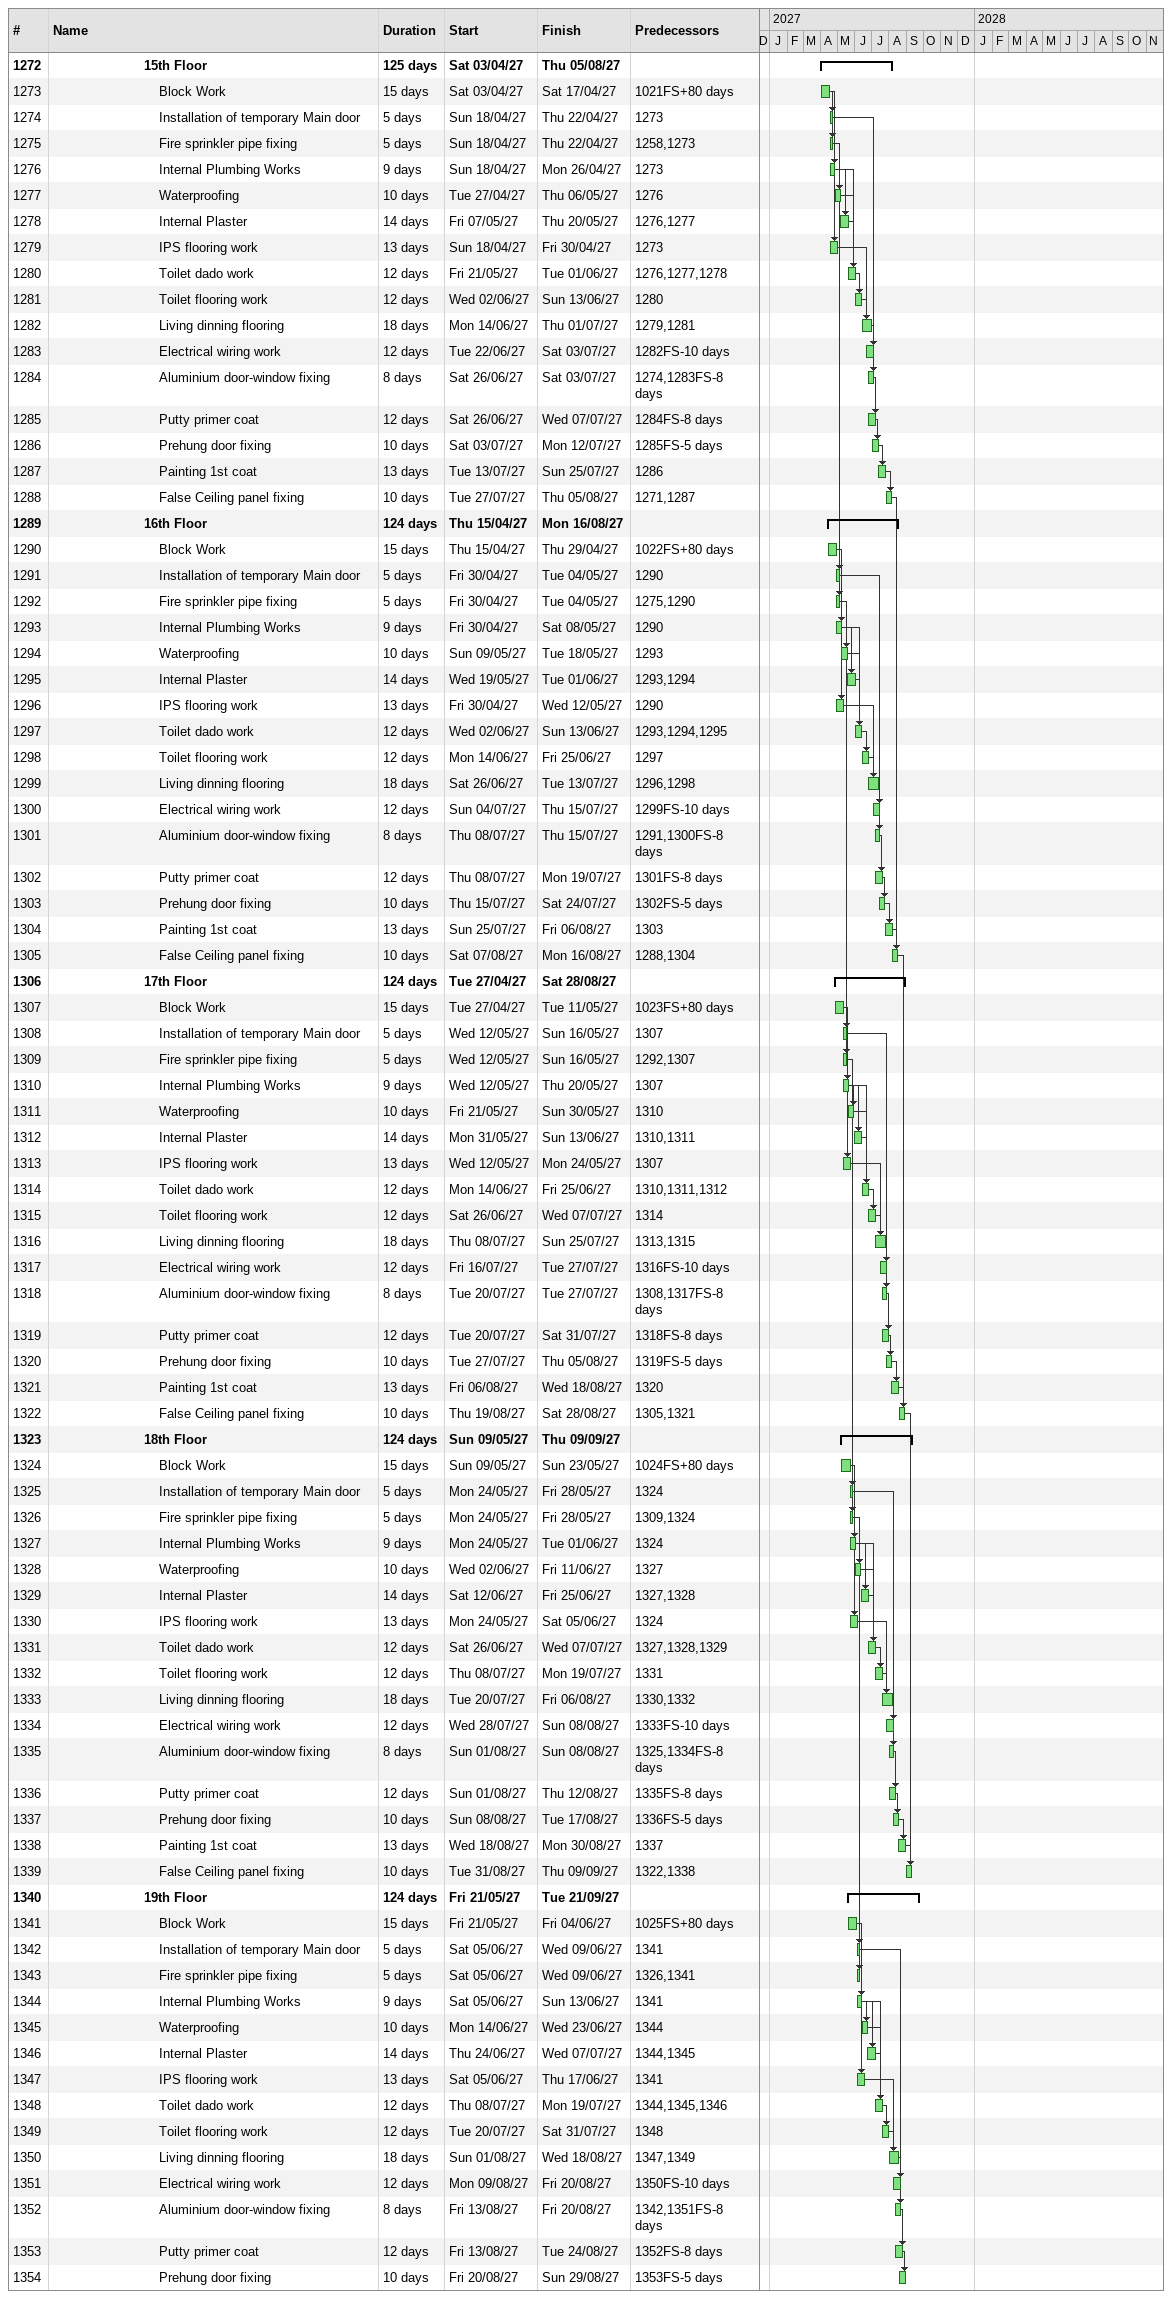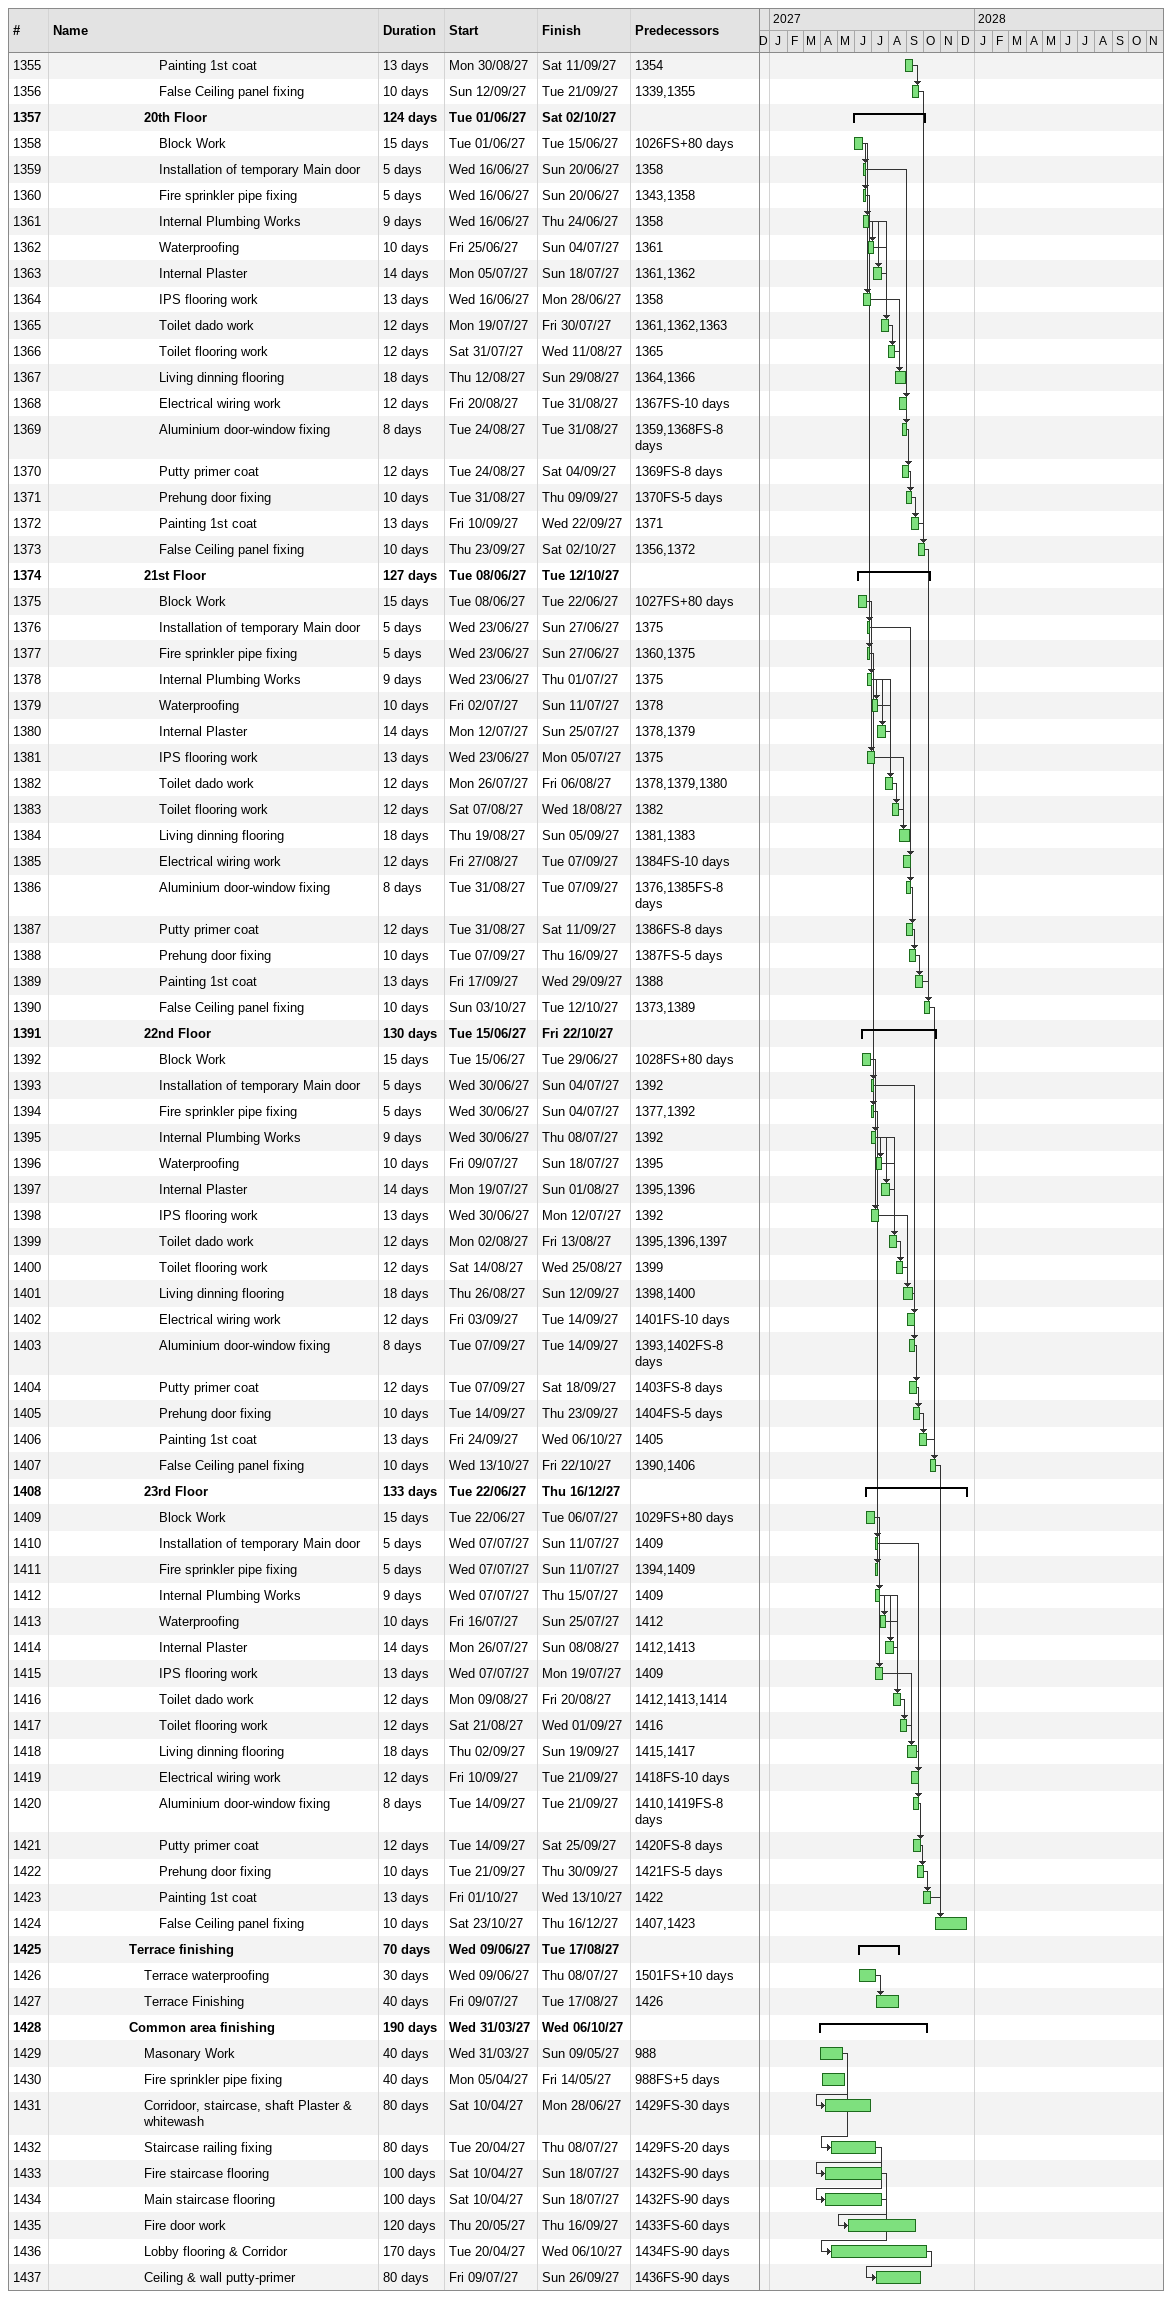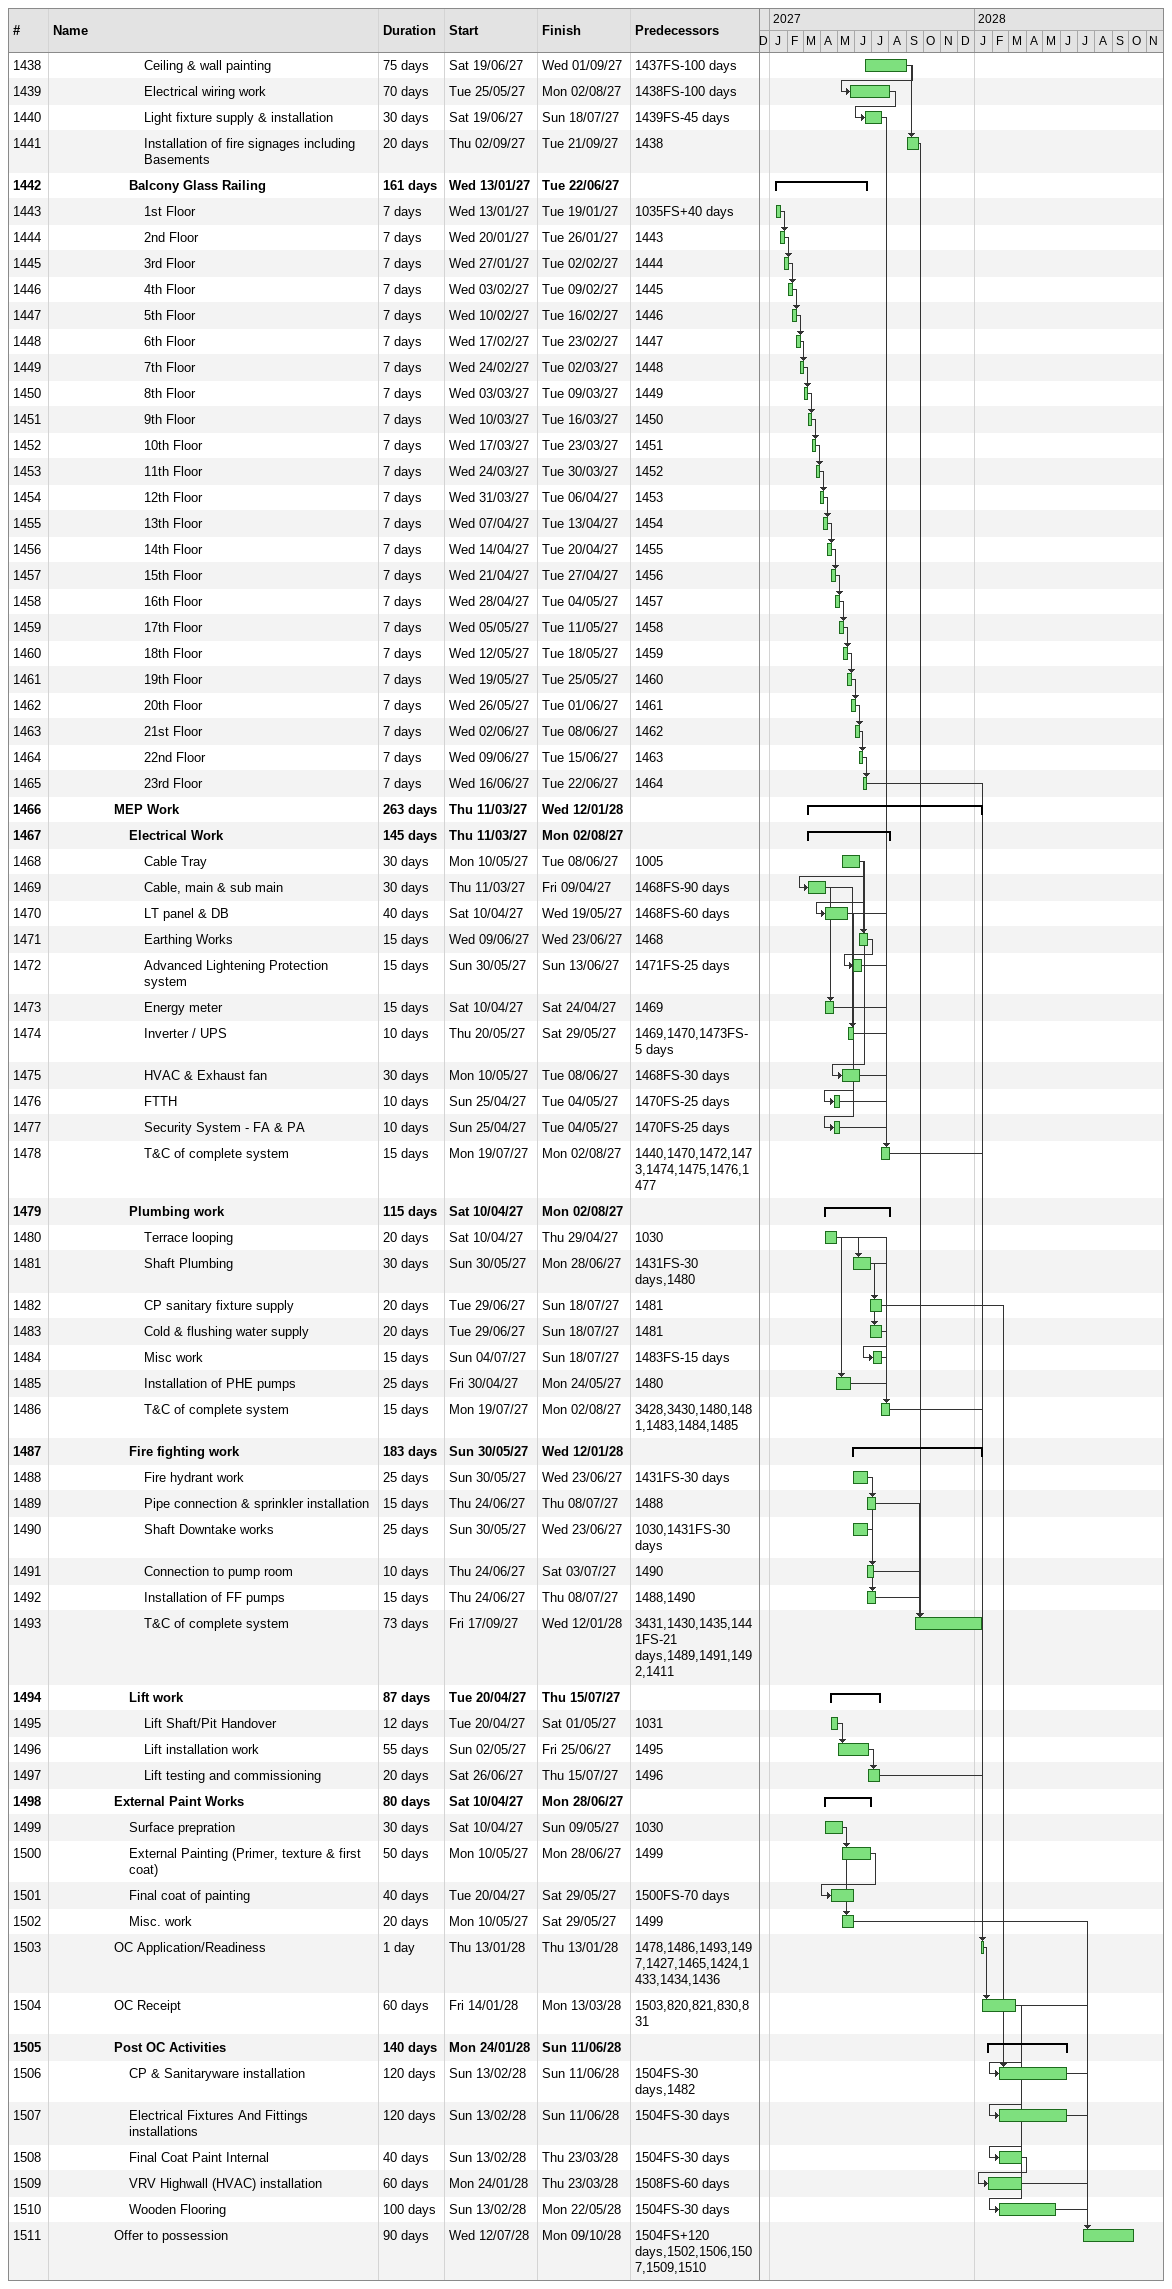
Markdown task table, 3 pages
| ID | Level | Task | Duration | Start | Finish | Predecessors |
|---|---|---|---|---|---|---|
| 1272 | 7 | **15th Floor** | 125d | 2027-04-03 | 2027-08-05 |  |
| 1273 | 8 | Block Work | 15d | 2027-04-03 | 2027-04-17 | 1021FS+80d |
| 1274 | 8 | Installation of temporary Main door | 5d | 2027-04-18 | 2027-04-22 | 1273 |
| 1275 | 8 | Fire sprinkler pipe fixing | 5d | 2027-04-18 | 2027-04-22 | 1258, 1273 |
| 1276 | 8 | Internal Plumbing Works | 9d | 2027-04-18 | 2027-04-26 | 1273 |
| 1277 | 8 | Waterproofing | 10d | 2027-04-27 | 2027-05-06 | 1276 |
| 1278 | 8 | Internal Plaster | 14d | 2027-05-07 | 2027-05-20 | 1276, 1277 |
| 1279 | 8 | IPS flooring work | 13d | 2027-04-18 | 2027-04-30 | 1273 |
| 1280 | 8 | Toilet dado work | 12d | 2027-05-21 | 2027-06-01 | 1276, 1277, 1278 |
| 1281 | 8 | Toilet flooring work | 12d | 2027-06-02 | 2027-06-13 | 1280 |
| 1282 | 8 | Living dinning flooring | 18d | 2027-06-14 | 2027-07-01 | 1279, 1281 |
| 1283 | 8 | Electrical wiring work | 12d | 2027-06-22 | 2027-07-03 | 1282FS-10d |
| 1284 | 8 | Aluminium door-window fixing | 8d | 2027-06-26 | 2027-07-03 | 1274, 1283FS-8d |
| 1285 | 8 | Putty primer coat | 12d | 2027-06-26 | 2027-07-07 | 1284FS-8d |
| 1286 | 8 | Prehung door fixing | 10d | 2027-07-03 | 2027-07-12 | 1285FS-5d |
| 1287 | 8 | Painting 1st coat | 13d | 2027-07-13 | 2027-07-25 | 1286 |
| 1288 | 8 | False Ceiling panel fixing | 10d | 2027-07-27 | 2027-08-05 | 1271, 1287 |
| 1289 | 7 | **16th Floor** | 124d | 2027-04-15 | 2027-08-16 |  |
| 1290 | 8 | Block Work | 15d | 2027-04-15 | 2027-04-29 | 1022FS+80d |
| 1291 | 8 | Installation of temporary Main door | 5d | 2027-04-30 | 2027-05-04 | 1290 |
| 1292 | 8 | Fire sprinkler pipe fixing | 5d | 2027-04-30 | 2027-05-04 | 1275, 1290 |
| 1293 | 8 | Internal Plumbing Works | 9d | 2027-04-30 | 2027-05-08 | 1290 |
| 1294 | 8 | Waterproofing | 10d | 2027-05-09 | 2027-05-18 | 1293 |
| 1295 | 8 | Internal Plaster | 14d | 2027-05-19 | 2027-06-01 | 1293, 1294 |
| 1296 | 8 | IPS flooring work | 13d | 2027-04-30 | 2027-05-12 | 1290 |
| 1297 | 8 | Toilet dado work | 12d | 2027-06-02 | 2027-06-13 | 1293, 1294, 1295 |
| 1298 | 8 | Toilet flooring work | 12d | 2027-06-14 | 2027-06-25 | 1297 |
| 1299 | 8 | Living dinning flooring | 18d | 2027-06-26 | 2027-07-13 | 1296, 1298 |
| 1300 | 8 | Electrical wiring work | 12d | 2027-07-04 | 2027-07-15 | 1299FS-10d |
| 1301 | 8 | Aluminium door-window fixing | 8d | 2027-07-08 | 2027-07-15 | 1291, 1300FS-8d |
| 1302 | 8 | Putty primer coat | 12d | 2027-07-08 | 2027-07-19 | 1301FS-8d |
| 1303 | 8 | Prehung door fixing | 10d | 2027-07-15 | 2027-07-24 | 1302FS-5d |
| 1304 | 8 | Painting 1st coat | 13d | 2027-07-25 | 2027-08-06 | 1303 |
| 1305 | 8 | False Ceiling panel fixing | 10d | 2027-08-07 | 2027-08-16 | 1288, 1304 |
| 1306 | 7 | **17th Floor** | 124d | 2027-04-27 | 2027-08-28 |  |
| 1307 | 8 | Block Work | 15d | 2027-04-27 | 2027-05-11 | 1023FS+80d |
| 1308 | 8 | Installation of temporary Main door | 5d | 2027-05-12 | 2027-05-16 | 1307 |
| 1309 | 8 | Fire sprinkler pipe fixing | 5d | 2027-05-12 | 2027-05-16 | 1292, 1307 |
| 1310 | 8 | Internal Plumbing Works | 9d | 2027-05-12 | 2027-05-20 | 1307 |
| 1311 | 8 | Waterproofing | 10d | 2027-05-21 | 2027-05-30 | 1310 |
| 1312 | 8 | Internal Plaster | 14d | 2027-05-31 | 2027-06-13 | 1310, 1311 |
| 1313 | 8 | IPS flooring work | 13d | 2027-05-12 | 2027-05-24 | 1307 |
| 1314 | 8 | Toilet dado work | 12d | 2027-06-14 | 2027-06-25 | 1310, 1311, 1312 |
| 1315 | 8 | Toilet flooring work | 12d | 2027-06-26 | 2027-07-07 | 1314 |
| 1316 | 8 | Living dinning flooring | 18d | 2027-07-08 | 2027-07-25 | 1313, 1315 |
| 1317 | 8 | Electrical wiring work | 12d | 2027-07-16 | 2027-07-27 | 1316FS-10d |
| 1318 | 8 | Aluminium door-window fixing | 8d | 2027-07-20 | 2027-07-27 | 1308, 1317FS-8d |
| 1319 | 8 | Putty primer coat | 12d | 2027-07-20 | 2027-07-31 | 1318FS-8d |
| 1320 | 8 | Prehung door fixing | 10d | 2027-07-27 | 2027-08-05 | 1319FS-5d |
| 1321 | 8 | Painting 1st coat | 13d | 2027-08-06 | 2027-08-18 | 1320 |
| 1322 | 8 | False Ceiling panel fixing | 10d | 2027-08-19 | 2027-08-28 | 1305, 1321 |
| 1323 | 7 | **18th Floor** | 124d | 2027-05-09 | 2027-09-09 |  |
| 1324 | 8 | Block Work | 15d | 2027-05-09 | 2027-05-23 | 1024FS+80d |
| 1325 | 8 | Installation of temporary Main door | 5d | 2027-05-24 | 2027-05-28 | 1324 |
| 1326 | 8 | Fire sprinkler pipe fixing | 5d | 2027-05-24 | 2027-05-28 | 1309, 1324 |
| 1327 | 8 | Internal Plumbing Works | 9d | 2027-05-24 | 2027-06-01 | 1324 |
| 1328 | 8 | Waterproofing | 10d | 2027-06-02 | 2027-06-11 | 1327 |
| 1329 | 8 | Internal Plaster | 14d | 2027-06-12 | 2027-06-25 | 1327, 1328 |
| 1330 | 8 | IPS flooring work | 13d | 2027-05-24 | 2027-06-05 | 1324 |
| 1331 | 8 | Toilet dado work | 12d | 2027-06-26 | 2027-07-07 | 1327, 1328, 1329 |
| 1332 | 8 | Toilet flooring work | 12d | 2027-07-08 | 2027-07-19 | 1331 |
| 1333 | 8 | Living dinning flooring | 18d | 2027-07-20 | 2027-08-06 | 1330, 1332 |
| 1334 | 8 | Electrical wiring work | 12d | 2027-07-28 | 2027-08-08 | 1333FS-10d |
| 1335 | 8 | Aluminium door-window fixing | 8d | 2027-08-01 | 2027-08-08 | 1325, 1334FS-8d |
| 1336 | 8 | Putty primer coat | 12d | 2027-08-01 | 2027-08-12 | 1335FS-8d |
| 1337 | 8 | Prehung door fixing | 10d | 2027-08-08 | 2027-08-17 | 1336FS-5d |
| 1338 | 8 | Painting 1st coat | 13d | 2027-08-18 | 2027-08-30 | 1337 |
| 1339 | 8 | False Ceiling panel fixing | 10d | 2027-08-31 | 2027-09-09 | 1322, 1338 |
| 1340 | 7 | **19th Floor** | 124d | 2027-05-21 | 2027-09-21 |  |
| 1341 | 8 | Block Work | 15d | 2027-05-21 | 2027-06-04 | 1025FS+80d |
| 1342 | 8 | Installation of temporary Main door | 5d | 2027-06-05 | 2027-06-09 | 1341 |
| 1343 | 8 | Fire sprinkler pipe fixing | 5d | 2027-06-05 | 2027-06-09 | 1326, 1341 |
| 1344 | 8 | Internal Plumbing Works | 9d | 2027-06-05 | 2027-06-13 | 1341 |
| 1345 | 8 | Waterproofing | 10d | 2027-06-14 | 2027-06-23 | 1344 |
| 1346 | 8 | Internal Plaster | 14d | 2027-06-24 | 2027-07-07 | 1344, 1345 |
| 1347 | 8 | IPS flooring work | 13d | 2027-06-05 | 2027-06-17 | 1341 |
| 1348 | 8 | Toilet dado work | 12d | 2027-07-08 | 2027-07-19 | 1344, 1345, 1346 |
| 1349 | 8 | Toilet flooring work | 12d | 2027-07-20 | 2027-07-31 | 1348 |
| 1350 | 8 | Living dinning flooring | 18d | 2027-08-01 | 2027-08-18 | 1347, 1349 |
| 1351 | 8 | Electrical wiring work | 12d | 2027-08-09 | 2027-08-20 | 1350FS-10d |
| 1352 | 8 | Aluminium door-window fixing | 8d | 2027-08-13 | 2027-08-20 | 1342, 1351FS-8d |
| 1353 | 8 | Putty primer coat | 12d | 2027-08-13 | 2027-08-24 | 1352FS-8d |
| 1354 | 8 | Prehung door fixing | 10d | 2027-08-20 | 2027-08-29 | 1353FS-5d |
| 1355 | 8 | Painting 1st coat | 13d | 2027-08-30 | 2027-09-11 | 1354 |
| 1356 | 8 | False Ceiling panel fixing | 10d | 2027-09-12 | 2027-09-21 | 1339, 1355 |
| 1357 | 7 | **20th Floor** | 124d | 2027-06-01 | 2027-10-02 |  |
| 1358 | 8 | Block Work | 15d | 2027-06-01 | 2027-06-15 | 1026FS+80d |
| 1359 | 8 | Installation of temporary Main door | 5d | 2027-06-16 | 2027-06-20 | 1358 |
| 1360 | 8 | Fire sprinkler pipe fixing | 5d | 2027-06-16 | 2027-06-20 | 1343, 1358 |
| 1361 | 8 | Internal Plumbing Works | 9d | 2027-06-16 | 2027-06-24 | 1358 |
| 1362 | 8 | Waterproofing | 10d | 2027-06-25 | 2027-07-04 | 1361 |
| 1363 | 8 | Internal Plaster | 14d | 2027-07-05 | 2027-07-18 | 1361, 1362 |
| 1364 | 8 | IPS flooring work | 13d | 2027-06-16 | 2027-06-28 | 1358 |
| 1365 | 8 | Toilet dado work | 12d | 2027-07-19 | 2027-07-30 | 1361, 1362, 1363 |
| 1366 | 8 | Toilet flooring work | 12d | 2027-07-31 | 2027-08-11 | 1365 |
| 1367 | 8 | Living dinning flooring | 18d | 2027-08-12 | 2027-08-29 | 1364, 1366 |
| 1368 | 8 | Electrical wiring work | 12d | 2027-08-20 | 2027-08-31 | 1367FS-10d |
| 1369 | 8 | Aluminium door-window fixing | 8d | 2027-08-24 | 2027-08-31 | 1359, 1368FS-8d |
| 1370 | 8 | Putty primer coat | 12d | 2027-08-24 | 2027-09-04 | 1369FS-8d |
| 1371 | 8 | Prehung door fixing | 10d | 2027-08-31 | 2027-09-09 | 1370FS-5d |
| 1372 | 8 | Painting 1st coat | 13d | 2027-09-10 | 2027-09-22 | 1371 |
| 1373 | 8 | False Ceiling panel fixing | 10d | 2027-09-23 | 2027-10-02 | 1356, 1372 |
| 1374 | 7 | **21st Floor** | 127d | 2027-06-08 | 2027-10-12 |  |
| 1375 | 8 | Block Work | 15d | 2027-06-08 | 2027-06-22 | 1027FS+80d |
| 1376 | 8 | Installation of temporary Main door | 5d | 2027-06-23 | 2027-06-27 | 1375 |
| 1377 | 8 | Fire sprinkler pipe fixing | 5d | 2027-06-23 | 2027-06-27 | 1360, 1375 |
| 1378 | 8 | Internal Plumbing Works | 9d | 2027-06-23 | 2027-07-01 | 1375 |
| 1379 | 8 | Waterproofing | 10d | 2027-07-02 | 2027-07-11 | 1378 |
| 1380 | 8 | Internal Plaster | 14d | 2027-07-12 | 2027-07-25 | 1378, 1379 |
| 1381 | 8 | IPS flooring work | 13d | 2027-06-23 | 2027-07-05 | 1375 |
| 1382 | 8 | Toilet dado work | 12d | 2027-07-26 | 2027-08-06 | 1378, 1379, 1380 |
| 1383 | 8 | Toilet flooring work | 12d | 2027-08-07 | 2027-08-18 | 1382 |
| 1384 | 8 | Living dinning flooring | 18d | 2027-08-19 | 2027-09-05 | 1381, 1383 |
| 1385 | 8 | Electrical wiring work | 12d | 2027-08-27 | 2027-09-07 | 1384FS-10d |
| 1386 | 8 | Aluminium door-window fixing | 8d | 2027-08-31 | 2027-09-07 | 1376, 1385FS-8d |
| 1387 | 8 | Putty primer coat | 12d | 2027-08-31 | 2027-09-11 | 1386FS-8d |
| 1388 | 8 | Prehung door fixing | 10d | 2027-09-07 | 2027-09-16 | 1387FS-5d |
| 1389 | 8 | Painting 1st coat | 13d | 2027-09-17 | 2027-09-29 | 1388 |
| 1390 | 8 | False Ceiling panel fixing | 10d | 2027-10-03 | 2027-10-12 | 1373, 1389 |
| 1391 | 7 | **22nd Floor** | 130d | 2027-06-15 | 2027-10-22 |  |
| 1392 | 8 | Block Work | 15d | 2027-06-15 | 2027-06-29 | 1028FS+80d |
| 1393 | 8 | Installation of temporary Main door | 5d | 2027-06-30 | 2027-07-04 | 1392 |
| 1394 | 8 | Fire sprinkler pipe fixing | 5d | 2027-06-30 | 2027-07-04 | 1377, 1392 |
| 1395 | 8 | Internal Plumbing Works | 9d | 2027-06-30 | 2027-07-08 | 1392 |
| 1396 | 8 | Waterproofing | 10d | 2027-07-09 | 2027-07-18 | 1395 |
| 1397 | 8 | Internal Plaster | 14d | 2027-07-19 | 2027-08-01 | 1395, 1396 |
| 1398 | 8 | IPS flooring work | 13d | 2027-06-30 | 2027-07-12 | 1392 |
| 1399 | 8 | Toilet dado work | 12d | 2027-08-02 | 2027-08-13 | 1395, 1396, 1397 |
| 1400 | 8 | Toilet flooring work | 12d | 2027-08-14 | 2027-08-25 | 1399 |
| 1401 | 8 | Living dinning flooring | 18d | 2027-08-26 | 2027-09-12 | 1398, 1400 |
| 1402 | 8 | Electrical wiring work | 12d | 2027-09-03 | 2027-09-14 | 1401FS-10d |
| 1403 | 8 | Aluminium door-window fixing | 8d | 2027-09-07 | 2027-09-14 | 1393, 1402FS-8d |
| 1404 | 8 | Putty primer coat | 12d | 2027-09-07 | 2027-09-18 | 1403FS-8d |
| 1405 | 8 | Prehung door fixing | 10d | 2027-09-14 | 2027-09-23 | 1404FS-5d |
| 1406 | 8 | Painting 1st coat | 13d | 2027-09-24 | 2027-10-06 | 1405 |
| 1407 | 8 | False Ceiling panel fixing | 10d | 2027-10-13 | 2027-10-22 | 1390, 1406 |
| 1408 | 7 | **23rd Floor** | 133d | 2027-06-22 | 2027-12-16 |  |
| 1409 | 8 | Block Work | 15d | 2027-06-22 | 2027-07-06 | 1029FS+80d |
| 1410 | 8 | Installation of temporary Main door | 5d | 2027-07-07 | 2027-07-11 | 1409 |
| 1411 | 8 | Fire sprinkler pipe fixing | 5d | 2027-07-07 | 2027-07-11 | 1394, 1409 |
| 1412 | 8 | Internal Plumbing Works | 9d | 2027-07-07 | 2027-07-15 | 1409 |
| 1413 | 8 | Waterproofing | 10d | 2027-07-16 | 2027-07-25 | 1412 |
| 1414 | 8 | Internal Plaster | 14d | 2027-07-26 | 2027-08-08 | 1412, 1413 |
| 1415 | 8 | IPS flooring work | 13d | 2027-07-07 | 2027-07-19 | 1409 |
| 1416 | 8 | Toilet dado work | 12d | 2027-08-09 | 2027-08-20 | 1412, 1413, 1414 |
| 1417 | 8 | Toilet flooring work | 12d | 2027-08-21 | 2027-09-01 | 1416 |
| 1418 | 8 | Living dinning flooring | 18d | 2027-09-02 | 2027-09-19 | 1415, 1417 |
| 1419 | 8 | Electrical wiring work | 12d | 2027-09-10 | 2027-09-21 | 1418FS-10d |
| 1420 | 8 | Aluminium door-window fixing | 8d | 2027-09-14 | 2027-09-21 | 1410, 1419FS-8d |
| 1421 | 8 | Putty primer coat | 12d | 2027-09-14 | 2027-09-25 | 1420FS-8d |
| 1422 | 8 | Prehung door fixing | 10d | 2027-09-21 | 2027-09-30 | 1421FS-5d |
| 1423 | 8 | Painting 1st coat | 13d | 2027-10-01 | 2027-10-13 | 1422 |
| 1424 | 8 | False Ceiling panel fixing | 10d | 2027-10-23 | 2027-12-16 | 1407, 1423 |
| 1425 | 6 | **Terrace finishing** | 70d | 2027-06-09 | 2027-08-17 |  |
| 1426 | 7 | Terrace waterproofing | 30d | 2027-06-09 | 2027-07-08 | 1501FS+10d |
| 1427 | 7 | Terrace Finishing | 40d | 2027-07-09 | 2027-08-17 | 1426 |
| 1428 | 6 | **Common area finishing** | 190d | 2027-03-31 | 2027-10-06 |  |
| 1429 | 7 | Masonary Work | 40d | 2027-03-31 | 2027-05-09 | 988 |
| 1430 | 7 | Fire sprinkler pipe fixing | 40d | 2027-04-05 | 2027-05-14 | 988FS+5d |
| 1431 | 7 | Corridoor, staircase, shaft Plaster & whitewash | 80d | 2027-04-10 | 2027-06-28 | 1429FS-30d |
| 1432 | 7 | Staircase railing fixing | 80d | 2027-04-20 | 2027-07-08 | 1429FS-20d |
| 1433 | 7 | Fire staircase flooring | 100d | 2027-04-10 | 2027-07-18 | 1432FS-90d |
| 1434 | 7 | Main staircase flooring | 100d | 2027-04-10 | 2027-07-18 | 1432FS-90d |
| 1435 | 7 | Fire door work | 120d | 2027-05-20 | 2027-09-16 | 1433FS-60d |
| 1436 | 7 | Lobby flooring & Corridor | 170d | 2027-04-20 | 2027-10-06 | 1434FS-90d |
| 1437 | 7 | Ceiling & wall putty-primer | 80d | 2027-07-09 | 2027-09-26 | 1436FS-90d |
| 1438 | 7 | Ceiling & wall painting | 75d | 2027-06-19 | 2027-09-01 | 1437FS-100d |
| 1439 | 7 | Electrical wiring work | 70d | 2027-05-25 | 2027-08-02 | 1438FS-100d |
| 1440 | 7 | Light fixture supply & installation | 30d | 2027-06-19 | 2027-07-18 | 1439FS-45d |
| 1441 | 7 | Installation of fire signages including Basements | 20d | 2027-09-02 | 2027-09-21 | 1438 |
| 1442 | 6 | **Balcony Glass Railing** | 161d | 2027-01-13 | 2027-06-22 |  |
| 1443 | 7 | 1st Floor | 7d | 2027-01-13 | 2027-01-19 | 1035FS+40d |
| 1444 | 7 | 2nd Floor | 7d | 2027-01-20 | 2027-01-26 | 1443 |
| 1445 | 7 | 3rd Floor | 7d | 2027-01-27 | 2027-02-02 | 1444 |
| 1446 | 7 | 4th Floor | 7d | 2027-02-03 | 2027-02-09 | 1445 |
| 1447 | 7 | 5th Floor | 7d | 2027-02-10 | 2027-02-16 | 1446 |
| 1448 | 7 | 6th Floor | 7d | 2027-02-17 | 2027-02-23 | 1447 |
| 1449 | 7 | 7th Floor | 7d | 2027-02-24 | 2027-03-02 | 1448 |
| 1450 | 7 | 8th Floor | 7d | 2027-03-03 | 2027-03-09 | 1449 |
| 1451 | 7 | 9th Floor | 7d | 2027-03-10 | 2027-03-16 | 1450 |
| 1452 | 7 | 10th Floor | 7d | 2027-03-17 | 2027-03-23 | 1451 |
| 1453 | 7 | 11th Floor | 7d | 2027-03-24 | 2027-03-30 | 1452 |
| 1454 | 7 | 12th Floor | 7d | 2027-03-31 | 2027-04-06 | 1453 |
| 1455 | 7 | 13th Floor | 7d | 2027-04-07 | 2027-04-13 | 1454 |
| 1456 | 7 | 14th Floor | 7d | 2027-04-14 | 2027-04-20 | 1455 |
| 1457 | 7 | 15th Floor | 7d | 2027-04-21 | 2027-04-27 | 1456 |
| 1458 | 7 | 16th Floor | 7d | 2027-04-28 | 2027-05-04 | 1457 |
| 1459 | 7 | 17th Floor | 7d | 2027-05-05 | 2027-05-11 | 1458 |
| 1460 | 7 | 18th Floor | 7d | 2027-05-12 | 2027-05-18 | 1459 |
| 1461 | 7 | 19th Floor | 7d | 2027-05-19 | 2027-05-25 | 1460 |
| 1462 | 7 | 20th Floor | 7d | 2027-05-26 | 2027-06-01 | 1461 |
| 1463 | 7 | 21st Floor | 7d | 2027-06-02 | 2027-06-08 | 1462 |
| 1464 | 7 | 22nd Floor | 7d | 2027-06-09 | 2027-06-15 | 1463 |
| 1465 | 7 | 23rd Floor | 7d | 2027-06-16 | 2027-06-22 | 1464 |
| 1466 | 5 | **MEP Work** | 263d | 2027-03-11 | 2028-01-12 |  |
| 1467 | 6 | **Electrical Work** | 145d | 2027-03-11 | 2027-08-02 |  |
| 1468 | 7 | Cable Tray | 30d | 2027-05-10 | 2027-06-08 | 1005 |
| 1469 | 7 | Cable, main & sub main | 30d | 2027-03-11 | 2027-04-09 | 1468FS-90d |
| 1470 | 7 | LT panel & DB | 40d | 2027-04-10 | 2027-05-19 | 1468FS-60d |
| 1471 | 7 | Earthing Works | 15d | 2027-06-09 | 2027-06-23 | 1468 |
| 1472 | 7 | Advanced Lightening Protection system | 15d | 2027-05-30 | 2027-06-13 | 1471FS-25d |
| 1473 | 7 | Energy meter | 15d | 2027-04-10 | 2027-04-24 | 1469 |
| 1474 | 7 | Inverter / UPS | 10d | 2027-05-20 | 2027-05-29 | 1469, 1470, 1473FS-5d |
| 1475 | 7 | HVAC & Exhaust fan | 30d | 2027-05-10 | 2027-06-08 | 1468FS-30d |
| 1476 | 7 | FTTH | 10d | 2027-04-25 | 2027-05-04 | 1470FS-25d |
| 1477 | 7 | Security System - FA & PA | 10d | 2027-04-25 | 2027-05-04 | 1470FS-25d |
| 1478 | 7 | T&C of complete system | 15d | 2027-07-19 | 2027-08-02 | 1440, 1470, 1472, 1473, 1474, 1475, 1476, 1477 |
| 1479 | 6 | **Plumbing work** | 115d | 2027-04-10 | 2027-08-02 |  |
| 1480 | 7 | Terrace looping | 20d | 2027-04-10 | 2027-04-29 | 1030 |
| 1481 | 7 | Shaft Plumbing | 30d | 2027-05-30 | 2027-06-28 | 1431FS-30d, 1480 |
| 1482 | 7 | CP sanitary fixture supply | 20d | 2027-06-29 | 2027-07-18 | 1481 |
| 1483 | 7 | Cold & flushing water supply | 20d | 2027-06-29 | 2027-07-18 | 1481 |
| 1484 | 7 | Misc work | 15d | 2027-07-04 | 2027-07-18 | 1483FS-15d |
| 1485 | 7 | Installation of PHE pumps | 25d | 2027-04-30 | 2027-05-24 | 1480 |
| 1486 | 7 | T&C of complete system | 15d | 2027-07-19 | 2027-08-02 | 3428, 3430, 1480, 1481, 1483, 1484, 1485 |
| 1487 | 6 | **Fire fighting work** | 183d | 2027-05-30 | 2028-01-12 |  |
| 1488 | 7 | Fire hydrant work | 25d | 2027-05-30 | 2027-06-23 | 1431FS-30d |
| 1489 | 7 | Pipe connection & sprinkler installation | 15d | 2027-06-24 | 2027-07-08 | 1488 |
| 1490 | 7 | Shaft Downtake works | 25d | 2027-05-30 | 2027-06-23 | 1030, 1431FS-30d |
| 1491 | 7 | Connection to pump room | 10d | 2027-06-24 | 2027-07-03 | 1490 |
| 1492 | 7 | Installation of FF pumps | 15d | 2027-06-24 | 2027-07-08 | 1488, 1490 |
| 1493 | 7 | T&C of complete system | 73d | 2027-09-17 | 2028-01-12 | 3431, 1430, 1435, 1441FS-21d, 1489, 1491, 1492, 1411 |
| 1494 | 6 | **Lift work** | 87d | 2027-04-20 | 2027-07-15 |  |
| 1495 | 7 | Lift Shaft/Pit Handover | 12d | 2027-04-20 | 2027-05-01 | 1031 |
| 1496 | 7 | Lift installation work | 55d | 2027-05-02 | 2027-06-25 | 1495 |
| 1497 | 7 | Lift testing and commissioning | 20d | 2027-06-26 | 2027-07-15 | 1496 |
| 1498 | 5 | **External Paint Works** | 80d | 2027-04-10 | 2027-06-28 |  |
| 1499 | 6 | Surface prepration | 30d | 2027-04-10 | 2027-05-09 | 1030 |
| 1500 | 6 | External Painting (Primer, texture & first coat) | 50d | 2027-05-10 | 2027-06-28 | 1499 |
| 1501 | 6 | Final coat of painting | 40d | 2027-04-20 | 2027-05-29 | 1500FS-70d |
| 1502 | 6 | Misc. work | 20d | 2027-05-10 | 2027-05-29 | 1499 |
| 1503 | 5 | OC Application/Readiness | 1d | 2028-01-13 | 2028-01-13 | 1478, 1486, 1493, 1497, 1427, 1465, 1424, 1433, 1434, 1436 |
| 1504 | 5 | OC Receipt | 60d | 2028-01-14 | 2028-03-13 | 1503, 820, 821, 830, 831 |
| 1505 | 5 | **Post OC Activities** | 140d | 2028-01-24 | 2028-06-11 |  |
| 1506 | 6 | CP & Sanitaryware installation | 120d | 2028-02-13 | 2028-06-11 | 1504FS-30d, 1482 |
| 1507 | 6 | Electrical Fixtures And Fittings installations | 120d | 2028-02-13 | 2028-06-11 | 1504FS-30d |
| 1508 | 6 | Final Coat Paint Internal | 40d | 2028-02-13 | 2028-03-23 | 1504FS-30d |
| 1509 | 6 | VRV Highwall (HVAC) installation | 60d | 2028-01-24 | 2028-03-23 | 1508FS-60d |
| 1510 | 6 | Wooden Flooring | 100d | 2028-02-13 | 2028-05-22 | 1504FS-30d |
| 1511 | 5 | Offer to possession | 90d | 2028-07-12 | 2028-10-09 | 1504FS+120d, 1502, 1506, 1507, 1509, 1510 |
